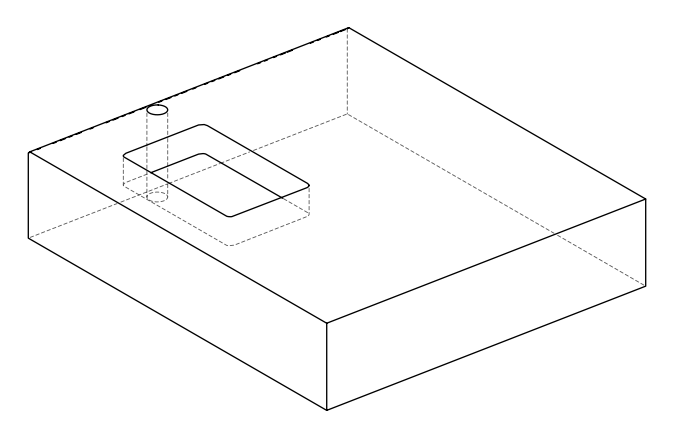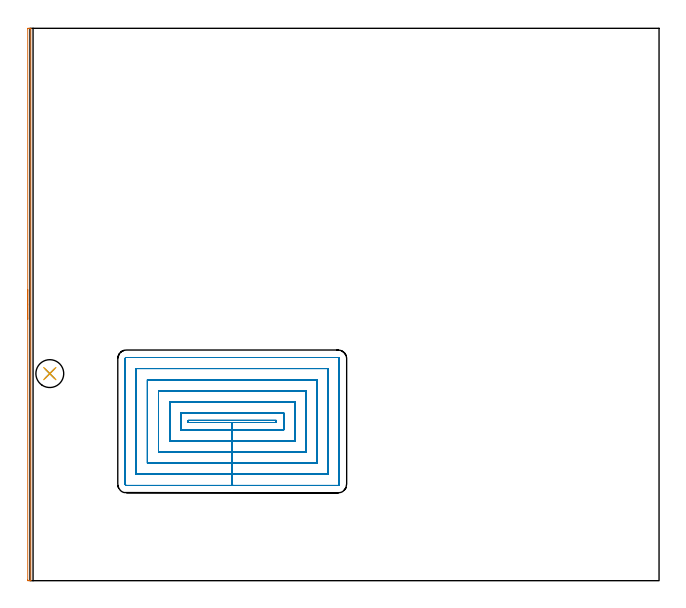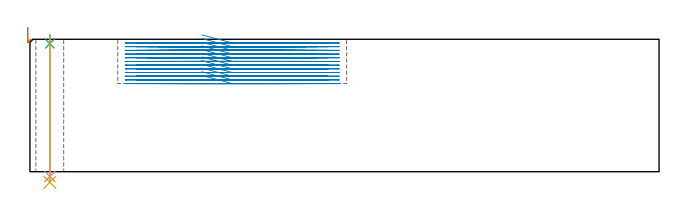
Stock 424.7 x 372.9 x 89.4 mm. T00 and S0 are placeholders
(PLAN: 5 operations, 4 tool changes, 53.9 min)
(1 AREA_MILL | FG_CHAMFER_SURFACE | UGT0205_001 | 3.13 min | 822 mm3)
(2 MILL_RECTANGULAR_POCKET | POCKET_RECTANGULAR_STRAIGHT | NXT0201_013 | Follow Part, ap 2.5, ae 75% | 49.91 min | 444546 mm3)
(3 SPOT_DRILL | STEP1HOLE | NXT0321_9005460120000 | 0.05 min | 216 mm3)
(4 DRILL_THROUGH_HOLE_INTO_CENTER | STEP1HOLE | NXT0301_065 | 0.38 min | 5975 mm3)
(5 DRILL_TO_ENLARGE_THROUGH_HOLE | STEP1HOLE | UGT0301_256 | 0.4 min | 18586 mm3)
(TOOL UGT0205_001 | Chamfer Mill 20 x 3 x 45 deg. | D20 FL50 Z2)
(TOOL NXT0201_013 | ENDMILL 10mm | D10 FL30 Z4)
(TOOL NXT0321_9005460120000 | NC Spot Drill, 142deg, 12mm, Carbide, Uncoated | D12 PA142 FL30 Z2)
(TOOL NXT0301_065 | Carbide Drill 9.4mm [860.1-0940-075A1-MM 2214] | D9.4 PA140 FL98 Z2)
(TOOL UGT0301_256 | Twist Drill 18.8 mm | D18.8 PA118 FL135 Z2)
(OP 1 AREA_MILL)
G17 G21 G94 G90
T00 M6
G54
G17 G0 G90 X-1.5 Y176.45 S1061 M3
G43 Z99.4 H0
Z97.3
G94 G1 Y176.488 Z96.428 F250.
Y176.602 Z95.563
Y176.791 Z94.712
Y177.053 Z93.88
Y177.387 Z93.074
Y177.79 Z92.3
Y178.258 Z91.564
Y178.79 Z90.872
Y179.379 Z90.229
Y180.022 Z89.64
Y180.714 Z89.108
Y181.45 Z88.64
Y182.224 Z88.237
Y183.03 Z87.903
Y183.862 Z87.641
Y184.714 Z87.452
Y185.578 Z87.338
Y186.45 Z87.3
Y372.583
X-1.497 Y372.728 Z87.303
X-1.491 Y372.898 Z87.305
X-1.24 Y372.9 Z87.556
X-0.896 Z87.899
X-0.208 Z88.592
X0.134 Z88.934
X0.542 Y372.893 Z89.333
X0.597 Y372.89 Z89.388
X0.6 Y372.728 Z89.4
Y0.172
X0.597 Y0.01 Z89.388
X0.542 Y0.007 Z89.333
X0.134 Y0. Z88.934
X-0.208 Z88.591
X-0.896 Z87.899
X-1.24 Z87.556
X-1.491 Y0.002 Z87.305
X-1.496 Y0.172 Z87.304
X-1.5 Y0.475 Z87.3
Y186.45
Y187.322 Z87.338
Y188.186 Z87.452
Y189.038 Z87.641
Y189.87 Z87.903
Y190.676 Z88.237
Y191.45 Z88.64
Y192.186 Z89.108
Y192.878 Z89.64
Y193.521 Z90.229
Y194.11 Z90.872
Y194.642 Z91.564
Y195.11 Z92.3
Y195.513 Z93.074
Y195.847 Z93.88
Y196.109 Z94.712
Y196.298 Z95.563
Y196.412 Z96.428
Y196.45 Z97.3
G0 Z99.4
M5
M2
(OP 2 MILL_RECTANGULAR_POCKET)
G17 G21 G94 G90
T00 M6
G54
G17 G0 G90 X116.055 Y106.8 S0 M3
G43 Z99.4 H0
Z92.4
G94 G1 X136.55 Z86.908 F250.
X166.3 F500.
Y108.2
X106.8
Y106.8
X136.55
Y101.8
X171.3
Y113.2
X101.8
Y101.8
X136.55
Y94.3
X178.8
Y120.7
X94.3
Y94.3
X136.55
Y86.8
X186.3
Y128.2
X86.8
Y86.8
X136.55
Y79.3
X193.8
Y135.7
X79.3
Y79.3
X136.55
Y71.8
X201.3
Y143.2
X71.8
Y71.8
X136.55
Y64.3
X208.
G3 X208.8 Y65.1 R0.8
G1 Y149.9
G3 X208. Y150.7 R0.8
G1 X65.1
G3 X64.3 Y149.9 R0.8
G1 Y65.1
G3 X65.1 Y64.3 R0.8
G1 X136.55
X137.55
G0 X116.055 Y106.8 Z89.908
G1 X136.55 Z84.417 F250.
X166.3 F500.
Y108.2
X106.8
Y106.8
X136.55
Y101.8
X171.3
Y113.2
X101.8
Y101.8
X136.55
Y94.3
X178.8
Y120.7
X94.3
Y94.3
X136.55
Y86.8
X186.3
Y128.2
X86.8
Y86.8
X136.55
Y79.3
X193.8
Y135.7
X79.3
Y79.3
X136.55
Y71.8
X201.3
Y143.2
X71.8
Y71.8
X136.55
Y64.3
X208.
G3 X208.8 Y65.1 R0.8
G1 Y149.9
G3 X208. Y150.7 R0.8
G1 X65.1
G3 X64.3 Y149.9 R0.8
G1 Y65.1
G3 X65.1 Y64.3 R0.8
G1 X136.55
X137.55
G0 X116.055 Y106.8 Z87.417
G1 X136.55 Z81.925 F250.
X166.3 F500.
Y108.2
X106.8
Y106.8
X136.55
Y101.8
X171.3
Y113.2
X101.8
Y101.8
X136.55
Y94.3
X178.8
Y120.7
X94.3
Y94.3
X136.55
Y86.8
X186.3
Y128.2
X86.8
Y86.8
X136.55
Y79.3
X193.8
Y135.7
X79.3
Y79.3
X136.55
Y71.8
X201.3
Y143.2
X71.8
Y71.8
X136.55
Y64.3
X208.
G3 X208.8 Y65.1 R0.8
G1 Y149.9
G3 X208. Y150.7 R0.8
G1 X65.1
G3 X64.3 Y149.9 R0.8
G1 Y65.1
G3 X65.1 Y64.3 R0.8
G1 X136.55
X137.55
G0 X116.055 Y106.8 Z84.925
G1 X136.55 Z79.433 F250.
X166.3 F500.
Y108.2
X106.8
Y106.8
X136.55
Y101.8
X171.3
Y113.2
X101.8
Y101.8
X136.55
Y94.3
X178.8
Y120.7
X94.3
Y94.3
X136.55
Y86.8
X186.3
Y128.2
X86.8
Y86.8
X136.55
Y79.3
X193.8
Y135.7
X79.3
Y79.3
X136.55
Y71.8
X201.3
Y143.2
X71.8
Y71.8
X136.55
Y64.3
X208.
G3 X208.8 Y65.1 R0.8
G1 Y149.9
G3 X208. Y150.7 R0.8
G1 X65.1
G3 X64.3 Y149.9 R0.8
G1 Y65.1
G3 X65.1 Y64.3 R0.8
G1 X136.55
X137.55
G0 X116.055 Y106.8 Z82.433
G1 X136.55 Z76.942 F250.
X166.3 F500.
Y108.2
X106.8
Y106.8
X136.55
Y101.8
X171.3
Y113.2
X101.8
Y101.8
X136.55
Y94.3
X178.8
Y120.7
X94.3
Y94.3
X136.55
Y86.8
X186.3
Y128.2
X86.8
Y86.8
X136.55
Y79.3
X193.8
Y135.7
X79.3
Y79.3
X136.55
Y71.8
X201.3
Y143.2
X71.8
Y71.8
X136.55
Y64.3
X208.
G3 X208.8 Y65.1 R0.8
G1 Y149.9
G3 X208. Y150.7 R0.8
G1 X65.1
G3 X64.3 Y149.9 R0.8
G1 Y65.1
G3 X65.1 Y64.3 R0.8
G1 X136.55
X137.55
G0 X116.055 Y106.8 Z79.942
G1 X136.55 Z74.45 F250.
X166.3 F500.
Y108.2
X106.8
Y106.8
X136.55
Y101.8
X171.3
Y113.2
X101.8
Y101.8
X136.55
Y94.3
X178.8
Y120.7
X94.3
Y94.3
X136.55
Y86.8
X186.3
Y128.2
X86.8
Y86.8
X136.55
Y79.3
X193.8
Y135.7
X79.3
Y79.3
X136.55
Y71.8
X201.3
Y143.2
X71.8
Y71.8
X136.55
Y64.3
X208.
G3 X208.8 Y65.1 R0.8
G1 Y149.9
G3 X208. Y150.7 R0.8
G1 X65.1
G3 X64.3 Y149.9 R0.8
G1 Y65.1
G3 X65.1 Y64.3 R0.8
G1 X136.55
X137.55
G0 X116.055 Y106.8 Z77.45
G1 X136.55 Z71.958 F250.
X166.3 F500.
Y108.2
X106.8
Y106.8
X136.55
Y101.8
X171.3
Y113.2
X101.8
Y101.8
X136.55
Y94.3
X178.8
Y120.7
X94.3
Y94.3
X136.55
Y86.8
X186.3
Y128.2
X86.8
Y86.8
X136.55
Y79.3
X193.8
Y135.7
X79.3
Y79.3
X136.55
Y71.8
X201.3
Y143.2
X71.8
Y71.8
X136.55
Y64.3
X208.
G3 X208.8 Y65.1 R0.8
G1 Y149.9
G3 X208. Y150.7 R0.8
G1 X65.1
G3 X64.3 Y149.9 R0.8
G1 Y65.1
G3 X65.1 Y64.3 R0.8
G1 X136.55
X137.55
G0 X116.055 Y106.8 Z74.958
G1 X136.55 Z69.467 F250.
X166.3 F500.
Y108.2
X106.8
Y106.8
X136.55
Y101.8
X171.3
Y113.2
X101.8
Y101.8
X136.55
Y94.3
X178.8
Y120.7
X94.3
Y94.3
X136.55
Y86.8
X186.3
Y128.2
X86.8
Y86.8
X136.55
Y79.3
X193.8
Y135.7
X79.3
Y79.3
X136.55
Y71.8
X201.3
Y143.2
X71.8
Y71.8
X136.55
Y64.3
X208.
G3 X208.8 Y65.1 R0.8
G1 Y149.9
G3 X208. Y150.7 R0.8
G1 X65.1
G3 X64.3 Y149.9 R0.8
G1 Y65.1
G3 X65.1 Y64.3 R0.8
G1 X136.55
X137.55
G0 X116.055 Y106.8 Z72.467
G1 X136.55 Z66.975 F250.
X166.3 F500.
Y108.2
X106.8
Y106.8
X136.55
Y101.8
X171.3
Y113.2
X101.8
Y101.8
X136.55
Y94.3
X178.8
Y120.7
X94.3
Y94.3
X136.55
Y86.8
X186.3
Y128.2
X86.8
Y86.8
X136.55
Y79.3
X193.8
Y135.7
X79.3
Y79.3
X136.55
Y71.8
X201.3
Y143.2
X71.8
Y71.8
X136.55
Y64.3
X208.
G3 X208.8 Y65.1 R0.8
G1 Y149.9
G3 X208. Y150.7 R0.8
G1 X65.1
G3 X64.3 Y149.9 R0.8
G1 Y65.1
G3 X65.1 Y64.3 R0.8
G1 X136.55
X137.55
G0 X116.055 Y106.8 Z69.975
G1 X136.55 Z64.483 F250.
X166.3 F500.
Y108.2
X106.8
Y106.8
X136.55
Y101.8
X171.3
Y113.2
X101.8
Y101.8
X136.55
Y94.3
X178.8
Y120.7
X94.3
Y94.3
X136.55
Y86.8
X186.3
Y128.2
X86.8
Y86.8
X136.55
Y79.3
X193.8
Y135.7
X79.3
Y79.3
X136.55
Y71.8
X201.3
Y143.2
X71.8
Y71.8
X136.55
Y64.3
X208.
G3 X208.8 Y65.1 R0.8
G1 Y149.9
G3 X208. Y150.7 R0.8
G1 X65.1
G3 X64.3 Y149.9 R0.8
G1 Y65.1
G3 X65.1 Y64.3 R0.8
G1 X136.55
X137.55
G0 X116.055 Y106.8 Z67.483
G1 X136.55 Z61.992 F250.
X166.3 F500.
Y108.2
X106.8
Y106.8
X136.55
Y101.8
X171.3
Y113.2
X101.8
Y101.8
X136.55
Y94.3
X178.8
Y120.7
X94.3
Y94.3
X136.55
Y86.8
X186.3
Y128.2
X86.8
Y86.8
X136.55
Y79.3
X193.8
Y135.7
X79.3
Y79.3
X136.55
Y71.8
X201.3
Y143.2
X71.8
Y71.8
X136.55
Y64.3
X208.
G3 X208.8 Y65.1 R0.8
G1 Y149.9
G3 X208. Y150.7 R0.8
G1 X65.1
G3 X64.3 Y149.9 R0.8
G1 Y65.1
G3 X65.1 Y64.3 R0.8
G1 X136.55
X137.55
G0 X116.055 Y106.8 Z64.992
G1 X136.55 Z59.5 F250.
X166.3 F500.
Y108.2
X106.8
Y106.8
X136.55
Y101.8
X171.3
Y113.2
X101.8
Y101.8
X136.55
Y94.3
X178.8
Y120.7
X94.3
Y94.3
X136.55
Y86.8
X186.3
Y128.2
X86.8
Y86.8
X136.55
Y79.3
X193.8
Y135.7
X79.3
Y79.3
X136.55
Y71.8
X201.3
Y143.2
X71.8
Y71.8
X136.55
Y64.3
X208.
G3 X208.8 Y65.1 R0.8
G1 Y149.9
G3 X208. Y150.7 R0.8
G1 X65.1
G3 X64.3 Y149.9 R0.8
G1 Y65.1
G3 X65.1 Y64.3 R0.8
G1 X136.55
X137.55
G0 Z99.4
M5
M2
(OP 3 SPOT_DRILL)
G17 G21 G94 G90
T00 M6
G54
G17 G0 G90 X13.4 Y139.8 S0 M3
G43 Z99.4 H0
G94 G81 G98 Z86.4 F250. R92.4
G80
M5
M2
(OP 4 DRILL_THROUGH_HOLE_INTO_CENTER)
G17 G21 G94 G90
T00 M6
G54
G17 G0 G90 X13.4 Y139.8 S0 M3
G43 Z99.4 H1
G94 G73 G98 Z-3.211 F250. Q9.261 R91.4
G80
M5
M2
(OP 5 DRILL_TO_ENLARGE_THROUGH_HOLE)
G17 G21 G94 G90
T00 M6
G54
G17 G0 G90 X13.4 Y139.8 S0 M3
G43 Z99.4 H0
G94 G73 G98 Z-7.148 F250. Q16.091 R91.4
G80
M5
M2
